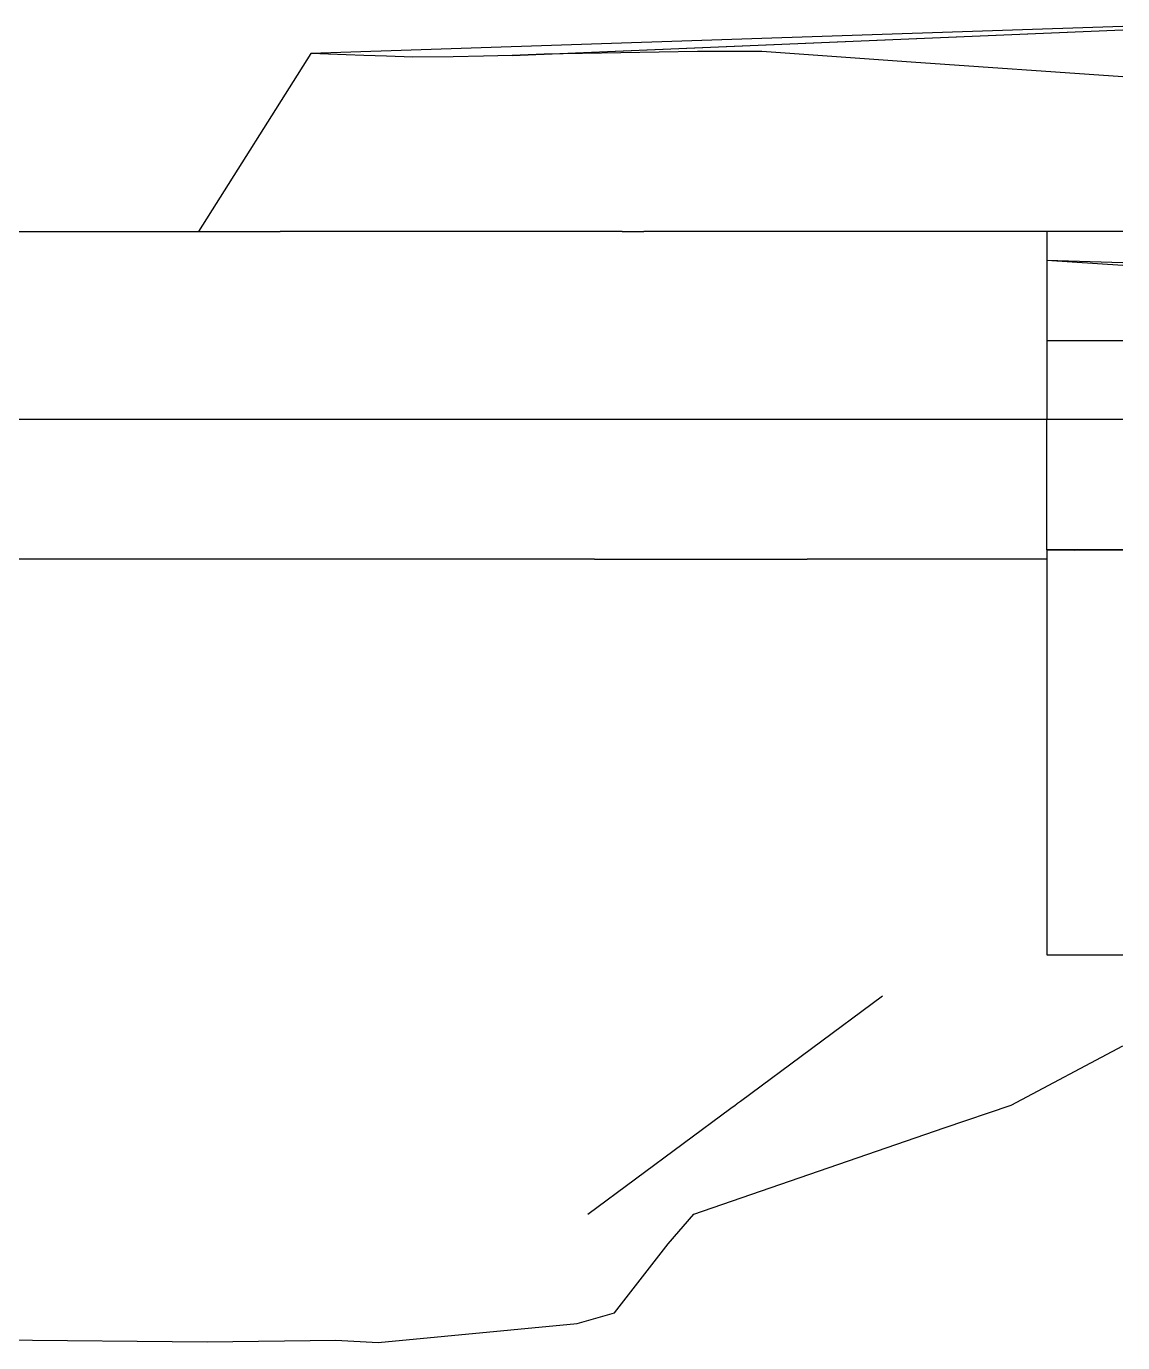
# Model space of a CAD drawing. Extents: x -53 to 53, y -13 to 12.
# Drawn here: x 43.33 to 53.38, y -5.44 to 6.61 of the extents above; entities that cross this region are included whole.
import ezdxf

# ---------------------------------------------------------------- set-up
doc = ezdxf.new("R2010")
doc.units = 0
doc.layers.get('0').update_dxf_attribs({"linetype": 'CONTINUOUS'})
doc.layers.add('SECTIONCUTEDGES', color=7, linetype='CONTINUOUS')

msp = doc.modelspace()

# ---------------------------------------------------------------- linework, layer by layer
for p, q in [((53.379, 6.612), (45.941, 6.364)), ((47.785, 6.344), (53.379, 6.58)), ((48.077, 6.356), (53.379, 6.58)), ((45.941, 6.364), (44.911, 4.733)), ((46.425, 6.345), (45.941, 6.364)), ((46.635, 6.338), (46.425, 6.345)), ((46.875, 6.331), (46.635, 6.338)), ((47.243, 6.332), (46.875, 6.331)), ((47.521, 6.338), (47.243, 6.332)), ((47.785, 6.344), (47.521, 6.338)), ((48.077, 6.356), (47.785, 6.344)), ((49.484, 6.383), (48.077, 6.356)), ((49.717, 6.383), (49.484, 6.383)), ((50.073, 6.382), (49.717, 6.383)), ((51.442, 6.284), (50.073, 6.382)), ((53.379, 6.151), (51.442, 6.284)), ((41.284, 4.733), (44.911, 4.733)), ((44.911, 4.733), (45.25, 4.733)), ((45.25, 4.733), (45.659, 4.733)), ((45.736, 4.733), (45.659, 4.733)), ((45.77, 4.733), (45.736, 4.733)), ((45.947, 4.733), (45.77, 4.733)), ((45.985, 4.733), (45.947, 4.733)), ((46.186, 4.733), (45.985, 4.733)), ((46.496, 4.733), (46.186, 4.733)), ((46.554, 4.733), (46.496, 4.733)), ((46.788, 4.733), (46.554, 4.733)), ((46.832, 4.733), (46.788, 4.733)), ((46.874, 4.733), (46.832, 4.733)), ((47.096, 4.733), (46.874, 4.733)), ((47.141, 4.733), (47.096, 4.733)), ((47.387, 4.733), (47.141, 4.733)), ((47.604, 4.733), (47.387, 4.733)), ((48.793, 4.733), (47.604, 4.733)), ((48.793, 4.733), (48.99, 4.733)), ((49.026, 4.733), (48.99, 4.733)), ((49.081, 4.733), (49.026, 4.733)), ((49.382, 4.733), (49.081, 4.733)), ((49.612, 4.733), (49.382, 4.733)), ((50.761, 4.733), (49.612, 4.733)), ((52.684, 4.733), (50.761, 4.733)), ((53.379, 4.733), (52.684, 4.733)), ((52.684, 4.733), (52.684, 4.47)), ((52.684, 4.47), (53.379, 4.424)), ((52.684, 4.47), (53.379, 4.448)), ((52.684, 4.47), (52.684, 4.372)), ((52.684, 4.372), (52.684, 3.889)), ((52.684, 3.889), (52.684, 3.809)), ((52.684, 3.809), (52.684, 3.788)), ((52.684, 3.788), (52.684, 3.733)), ((52.988, 3.733), (52.684, 3.733)), ((52.684, 3.733), (52.684, 3.588)), ((53.379, 3.733), (52.988, 3.733)), ((52.684, 3.588), (52.684, 3.546)), ((52.684, 3.546), (52.684, 3.467)), ((52.684, 3.467), (52.684, 3.417)), ((52.684, 3.417), (52.684, 3.143)), ((52.684, 3.143), (52.684, 3.038)), ((52.684, 3.038), (52.684, 3.01)), ((52.684, 3.01), (41.284, 3.01)), ((52.684, 1.818), (52.684, 3.01)), ((52.787, 3.01), (52.684, 3.01)), ((53.041, 3.01), (52.787, 3.01)), ((53.379, 3.01), (53.041, 3.01)), ((52.684, 1.818), (52.684, 1.814)), ((52.802, 1.818), (52.684, 1.818)), ((52.819, 1.814), (52.802, 1.818)), ((52.895, 1.818), (52.802, 1.818)), ((52.895, 1.818), (52.938, 1.814)), ((53.379, 1.818), (52.895, 1.818)), ((45.308, 1.733), (42.698, 1.733)), ((47.078, 1.733), (45.308, 1.733)), ((48.538, 1.733), (47.078, 1.733)), ((48.538, 1.733), (50.488, 1.733)), ((52.684, 1.733), (50.488, 1.733)), ((49.876, -3.231), (51.178, -2.267)), ((49.828, -3.267), (49.844, -3.255)), ((49.844, -3.255), (49.849, -3.251)), ((49.849, -3.251), (49.876, -3.231)), ((48.478, -4.267), (49.79, -3.295)), ((49.79, -3.295), (49.828, -3.267))]:
    msp.add_line(p, q)
at = {"layer": 'SECTIONCUTEDGES'}
for p, q in [((52.684, 1.814), (52.684, 1.733)), ((52.819, 1.814), (52.684, 1.814)), ((52.938, 1.814), (52.819, 1.814)), ((53.379, 1.814), (52.938, 1.814)), ((52.684, 1.733), (52.684, 1.647)), ((52.684, 1.647), (52.684, 0.733)), ((52.684, 0.733), (52.684, 0.715)), ((52.684, 0.715), (52.684, -0.267)), ((52.684, -0.267), (52.684, -0.315)), ((52.684, -0.315), (52.684, -0.348)), ((52.684, -0.348), (52.684, -0.558)), ((52.684, -0.558), (52.684, -1.839)), ((52.684, -1.839), (52.684, -1.89)), ((52.684, -1.89), (52.779, -1.89)), ((52.779, -1.89), (52.894, -1.89)), ((52.894, -1.89), (53.084, -1.89)), ((53.084, -1.89), (53.379, -1.89)), ((52.358, -3.267), (53.379, -2.725)), ((51.743, -3.477), (52.358, -3.267)), ((49.449, -4.267), (51.743, -3.477)), ((49.214, -4.539), (49.449, -4.267)), ((48.723, -5.171), (49.214, -4.539)), ((48.38, -5.267), (48.723, -5.171)), ((46.558, -5.443), (48.38, -5.267)), ((41.534, -5.404), (44.992, -5.435)), ((44.992, -5.435), (46.17, -5.419)), ((46.17, -5.419), (46.558, -5.443))]:
    msp.add_line(p, q, dxfattribs=at)

doc.saveas('drawing.dxf')
